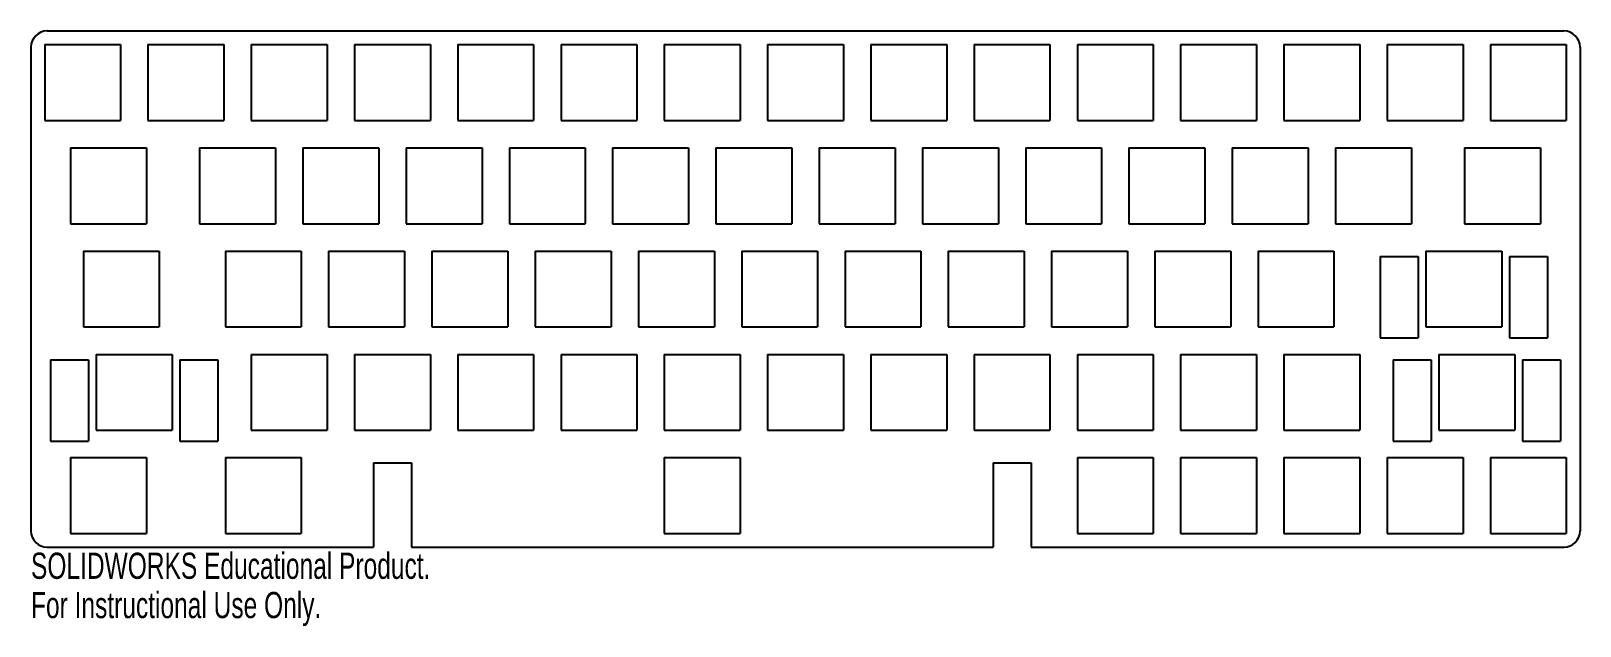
# Model space of a CAD drawing. Header units: millimetres. Extents: x 0 to 286, y -110 to 0.
import ezdxf

# ---------------------------------------------------------------- set-up
doc = ezdxf.new("R2010")
doc.units = ezdxf.units.MM
doc.styles.add('SLDTEXTSTYLE0', font='TXT', dxfattribs={"width": 0.7})

msp = doc.modelspace()

# ---------------------------------------------------------------- linework, layer by layer
at = {"color": 7, "linetype": 'Continuous'}
for p, q in [((3, 0), (282.75, 0)), ((2.525, -2.525), (16.525, -2.525)), ((2.525, -2.525), (2.525, -16.525)), ((16.525, -2.525), (16.525, -16.525)), ((21.575, -2.525), (35.575, -2.525)), ((21.575, -2.525), (21.575, -16.525)), ((35.575, -2.525), (35.575, -16.525)), ((40.625, -2.525), (54.625, -2.525)), ((40.625, -2.525), (40.625, -16.525)), ((54.625, -2.525), (54.625, -16.525)), ((59.675, -2.525), (73.675, -2.525)), ((59.675, -2.525), (59.675, -16.525)), ((73.675, -2.525), (73.675, -16.525)), ((78.725, -2.525), (92.725, -2.525)), ((78.725, -2.525), (78.725, -16.525)), ((92.725, -2.525), (92.725, -16.525)), ((97.775, -2.525), (111.775, -2.525)), ((97.775, -2.525), (97.775, -16.525)), ((111.775, -2.525), (111.775, -16.525)), ((116.825, -2.525), (130.825, -2.525)), ((116.825, -2.525), (116.825, -16.525)), ((130.825, -2.525), (130.825, -16.525)), ((135.875, -2.525), (149.875, -2.525)), ((135.875, -2.525), (135.875, -16.525)), ((149.875, -2.525), (149.875, -16.525)), ((154.925, -2.525), (168.925, -2.525)), ((154.925, -2.525), (154.925, -16.525)), ((168.925, -2.525), (168.925, -16.525)), ((173.975, -2.525), (187.975, -2.525)), ((173.975, -2.525), (173.975, -16.525)), ((187.975, -2.525), (187.975, -16.525)), ((193.025, -2.525), (207.025, -2.525)), ((193.025, -2.525), (193.025, -16.525)), ((207.025, -2.525), (207.025, -16.525)), ((212.075, -2.525), (226.075, -2.525)), ((212.075, -2.525), (212.075, -16.525)), ((226.075, -2.525), (226.075, -16.525)), ((231.125, -2.525), (245.125, -2.525)), ((231.125, -2.525), (231.125, -16.525)), ((245.125, -2.525), (245.125, -16.525)), ((250.175, -2.525), (264.175, -2.525)), ((250.175, -2.525), (250.175, -16.525)), ((264.175, -2.525), (264.175, -16.525)), ((269.225, -2.525), (283.225, -2.525)), ((269.225, -2.525), (269.225, -16.525)), ((283.225, -2.525), (283.225, -16.525)), ((0, -3), (0, -92.25)), ((285.75, -3), (285.75, -92.25)), ((2.525, -16.525), (16.525, -16.525)), ((21.575, -16.525), (35.575, -16.525)), ((40.625, -16.525), (54.625, -16.525)), ((59.675, -16.525), (73.675, -16.525)), ((78.725, -16.525), (92.725, -16.525)), ((97.775, -16.525), (111.775, -16.525)), ((116.825, -16.525), (130.825, -16.525)), ((135.875, -16.525), (149.875, -16.525)), ((154.925, -16.525), (168.925, -16.525)), ((173.975, -16.525), (187.975, -16.525)), ((193.025, -16.525), (207.025, -16.525)), ((212.075, -16.525), (226.075, -16.525)), ((231.125, -16.525), (245.125, -16.525)), ((250.175, -16.525), (264.175, -16.525)), ((269.225, -16.525), (283.225, -16.525)), ((7.2875, -21.575), (21.2875, -21.575)), ((7.2875, -21.575), (7.2875, -35.575)), ((21.2875, -21.575), (21.2875, -35.575)), ((31.1, -21.575), (45.1, -21.575)), ((31.1, -21.575), (31.1, -35.575)), ((45.1, -21.575), (45.1, -35.575)), ((50.15, -21.575), (64.15, -21.575)), ((50.15, -21.575), (50.15, -35.575)), ((64.15, -21.575), (64.15, -35.575)), ((69.2, -21.575), (83.2, -21.575)), ((69.2, -21.575), (69.2, -35.575)), ((83.2, -21.575), (83.2, -35.575)), ((88.25, -21.575), (102.25, -21.575)), ((88.25, -21.575), (88.25, -35.575)), ((102.25, -21.575), (102.25, -35.575)), ((107.3, -21.575), (121.3, -21.575)), ((107.3, -21.575), (107.3, -35.575)), ((121.3, -21.575), (121.3, -35.575)), ((126.35, -21.575), (140.35, -21.575)), ((126.35, -21.575), (126.35, -35.575)), ((140.35, -21.575), (140.35, -35.575)), ((145.4, -21.575), (159.4, -21.575)), ((145.4, -21.575), (145.4, -35.575)), ((159.4, -21.575), (159.4, -35.575)), ((164.45, -21.575), (178.45, -21.575)), ((164.45, -21.575), (164.45, -35.575)), ((178.45, -21.575), (178.45, -35.575)), ((183.5, -21.575), (197.5, -21.575)), ((183.5, -21.575), (183.5, -35.575)), ((197.5, -21.575), (197.5, -35.575)), ((202.55, -21.575), (216.55, -21.575)), ((202.55, -21.575), (202.55, -35.575)), ((216.55, -21.575), (216.55, -35.575)), ((221.6, -21.575), (235.6, -21.575)), ((221.6, -21.575), (221.6, -35.575)), ((235.6, -21.575), (235.6, -35.575)), ((240.65, -21.575), (254.65, -21.575)), ((240.65, -21.575), (240.65, -35.575)), ((254.65, -21.575), (254.65, -35.575)), ((264.4625, -21.575), (278.4625, -21.575)), ((264.4625, -21.575), (264.4625, -35.575)), ((278.4625, -21.575), (278.4625, -35.575)), ((7.2875, -35.575), (21.2875, -35.575)), ((31.1, -35.575), (45.1, -35.575)), ((50.15, -35.575), (64.15, -35.575)), ((69.2, -35.575), (83.2, -35.575)), ((88.25, -35.575), (102.25, -35.575)), ((107.3, -35.575), (121.3, -35.575)), ((126.35, -35.575), (140.35, -35.575)), ((145.4, -35.575), (159.4, -35.575)), ((164.45, -35.575), (178.45, -35.575)), ((183.5, -35.575), (197.5, -35.575)), ((202.55, -35.575), (216.55, -35.575)), ((221.6, -35.575), (235.6, -35.575)), ((240.65, -35.575), (254.65, -35.575)), ((264.4625, -35.575), (278.4625, -35.575)), ((9.66875, -40.625), (23.66875, -40.625)), ((9.66875, -40.625), (9.66875, -54.625)), ((23.66875, -40.625), (23.66875, -54.625)), ((35.8625, -40.625), (49.8625, -40.625)), ((35.8625, -40.625), (35.8625, -54.625)), ((49.8625, -40.625), (49.8625, -54.625)), ((54.9125, -40.625), (68.9125, -40.625)), ((54.9125, -40.625), (54.9125, -54.625)), ((68.9125, -40.625), (68.9125, -54.625)), ((73.9625, -40.625), (87.9625, -40.625)), ((73.9625, -40.625), (73.9625, -54.625)), ((87.9625, -40.625), (87.9625, -54.625)), ((93.0125, -40.625), (107.0125, -40.625)), ((93.0125, -40.625), (93.0125, -54.625)), ((107.0125, -40.625), (107.0125, -54.625)), ((112.0625, -40.625), (126.0625, -40.625)), ((112.0625, -40.625), (112.0625, -54.625)), ((126.0625, -40.625), (126.0625, -54.625)), ((131.1125, -40.625), (145.1125, -40.625)), ((131.1125, -40.625), (131.1125, -54.625)), ((145.1125, -40.625), (145.1125, -54.625)), ((150.1625, -40.625), (164.1625, -40.625)), ((150.1625, -40.625), (150.1625, -54.625)), ((164.1625, -40.625), (164.1625, -54.625)), ((169.2125, -40.625), (183.2125, -40.625)), ((169.2125, -40.625), (169.2125, -54.625)), ((183.2125, -40.625), (183.2125, -54.625)), ((188.2625, -40.625), (202.2625, -40.625)), ((188.2625, -40.625), (188.2625, -54.625)), ((202.2625, -40.625), (202.2625, -54.625)), ((207.3125, -40.625), (221.3125, -40.625)), ((207.3125, -40.625), (207.3125, -54.625)), ((221.3125, -40.625), (221.3125, -54.625)), ((226.3625, -40.625), (240.3625, -40.625)), ((226.3625, -40.625), (226.3625, -54.625)), ((240.3625, -40.625), (240.3625, -54.625)), ((248.88075, -41.625), (255.88075, -41.625)), ((248.88075, -41.625), (248.88075, -56.625)), ((255.88075, -41.625), (255.88075, -56.625)), ((257.31875, -40.625), (271.31875, -40.625)), ((257.31875, -40.625), (257.31875, -54.625)), ((271.31875, -40.625), (271.31875, -54.625)), ((272.75675, -41.625), (279.75675, -41.625)), ((272.75675, -41.625), (272.75675, -56.625)), ((279.75675, -41.625), (279.75675, -56.625)), ((9.66875, -54.625), (23.66875, -54.625)), ((35.8625, -54.625), (49.8625, -54.625)), ((54.9125, -54.625), (68.9125, -54.625)), ((73.9625, -54.625), (87.9625, -54.625)), ((93.0125, -54.625), (107.0125, -54.625)), ((112.0625, -54.625), (126.0625, -54.625)), ((131.1125, -54.625), (145.1125, -54.625)), ((150.1625, -54.625), (164.1625, -54.625)), ((169.2125, -54.625), (183.2125, -54.625)), ((188.2625, -54.625), (202.2625, -54.625)), ((207.3125, -54.625), (221.3125, -54.625)), ((226.3625, -54.625), (240.3625, -54.625)), ((248.88075, -56.625), (255.88075, -56.625)), ((257.31875, -54.625), (271.31875, -54.625)), ((272.75675, -56.625), (279.75675, -56.625)), ((12.05, -59.675), (26.05, -59.675)), ((12.05, -59.675), (12.05, -73.675)), ((26.05, -59.675), (26.05, -73.675)), ((40.625, -59.675), (54.625, -59.675)), ((40.625, -59.675), (40.625, -73.675)), ((54.625, -59.675), (54.625, -73.675)), ((59.675, -59.675), (73.675, -59.675)), ((59.675, -59.675), (59.675, -73.675)), ((73.675, -59.675), (73.675, -73.675)), ((78.725, -59.675), (92.725, -59.675)), ((78.725, -59.675), (78.725, -73.675)), ((92.725, -59.675), (92.725, -73.675)), ((97.775, -59.675), (111.775, -59.675)), ((97.775, -59.675), (97.775, -73.675)), ((111.775, -59.675), (111.775, -73.675)), ((116.825, -59.675), (130.825, -59.675)), ((116.825, -59.675), (116.825, -73.675)), ((130.825, -59.675), (130.825, -73.675)), ((135.875, -59.675), (149.875, -59.675)), ((135.875, -59.675), (135.875, -73.675)), ((149.875, -59.675), (149.875, -73.675)), ((154.925, -59.675), (168.925, -59.675)), ((154.925, -59.675), (154.925, -73.675)), ((168.925, -59.675), (168.925, -73.675)), ((173.975, -59.675), (187.975, -59.675)), ((173.975, -59.675), (173.975, -73.675)), ((187.975, -59.675), (187.975, -73.675)), ((193.025, -59.675), (207.025, -59.675)), ((193.025, -59.675), (193.025, -73.675)), ((207.025, -59.675), (207.025, -73.675)), ((212.075, -59.675), (226.075, -59.675)), ((212.075, -59.675), (212.075, -73.675)), ((226.075, -59.675), (226.075, -73.675)), ((231.125, -59.675), (245.125, -59.675)), ((231.125, -59.675), (231.125, -73.675)), ((245.125, -59.675), (245.125, -73.675)), ((259.7, -59.675), (273.7, -59.675)), ((259.7, -59.675), (259.7, -73.675)), ((273.7, -59.675), (273.7, -73.675)), ((3.612, -60.675), (10.612, -60.675)), ((3.612, -60.675), (3.612, -75.675)), ((10.612, -60.675), (10.612, -75.675)), ((27.488, -60.675), (34.488, -60.675)), ((27.488, -60.675), (27.488, -75.675)), ((34.488, -60.675), (34.488, -75.675)), ((251.262, -60.675), (258.262, -60.675)), ((251.262, -60.675), (251.262, -75.675)), ((258.262, -60.675), (258.262, -75.675)), ((275.138, -60.675), (282.138, -60.675)), ((275.138, -60.675), (275.138, -75.675)), ((282.138, -60.675), (282.138, -75.675)), ((12.05, -73.675), (26.05, -73.675)), ((40.625, -73.675), (54.625, -73.675)), ((59.675, -73.675), (73.675, -73.675)), ((78.725, -73.675), (92.725, -73.675)), ((97.775, -73.675), (111.775, -73.675)), ((116.825, -73.675), (130.825, -73.675)), ((135.875, -73.675), (149.875, -73.675)), ((154.925, -73.675), (168.925, -73.675)), ((173.975, -73.675), (187.975, -73.675)), ((193.025, -73.675), (207.025, -73.675)), ((212.075, -73.675), (226.075, -73.675)), ((231.125, -73.675), (245.125, -73.675)), ((259.7, -73.675), (273.7, -73.675)), ((3.612, -75.675), (10.612, -75.675)), ((27.488, -75.675), (34.488, -75.675)), ((251.262, -75.675), (258.262, -75.675)), ((275.138, -75.675), (282.138, -75.675)), ((7.2875, -78.725), (21.2875, -78.725)), ((7.2875, -78.725), (7.2875, -92.725)), ((21.2875, -78.725), (21.2875, -92.725)), ((35.8625, -78.725), (49.8625, -78.725)), ((35.8625, -78.725), (35.8625, -92.725)), ((49.8625, -78.725), (49.8625, -92.725)), ((63.175, -79.725), (70.175, -79.725)), ((63.175, -79.725), (63.175, -94.725)), ((70.175, -79.725), (70.175, -94.725)), ((116.825, -78.725), (130.825, -78.725)), ((116.825, -78.725), (116.825, -92.725)), ((130.825, -78.725), (130.825, -92.725)), ((177.475, -79.725), (184.475, -79.725)), ((177.475, -79.725), (177.475, -94.725)), ((184.475, -79.725), (184.475, -94.725)), ((193.025, -78.725), (207.025, -78.725)), ((193.025, -78.725), (193.025, -92.725)), ((207.025, -78.725), (207.025, -92.725)), ((212.075, -78.725), (226.075, -78.725)), ((212.075, -78.725), (212.075, -92.725)), ((226.075, -78.725), (226.075, -92.725)), ((231.125, -78.725), (245.125, -78.725)), ((231.125, -78.725), (231.125, -92.725)), ((245.125, -78.725), (245.125, -92.725)), ((250.175, -78.725), (264.175, -78.725)), ((250.175, -78.725), (250.175, -92.725)), ((264.175, -78.725), (264.175, -92.725)), ((269.225, -78.725), (283.225, -78.725)), ((269.225, -78.725), (269.225, -92.725)), ((283.225, -78.725), (283.225, -92.725)), ((7.2875, -92.725), (21.2875, -92.725)), ((35.8625, -92.725), (49.8625, -92.725)), ((116.825, -92.725), (130.825, -92.725)), ((193.025, -92.725), (207.025, -92.725)), ((212.075, -92.725), (226.075, -92.725)), ((231.125, -92.725), (245.125, -92.725)), ((250.175, -92.725), (264.175, -92.725)), ((269.225, -92.725), (283.225, -92.725)), ((3, -95.25), (63.175, -95.25)), ((63.175, -94.725), (63.175, -95.25)), ((70.175, -94.725), (70.175, -95.25)), ((70.175, -95.25), (177.475, -95.25)), ((177.475, -94.725), (177.475, -95.25)), ((184.475, -94.725), (184.475, -95.25)), ((184.475, -95.25), (282.75, -95.25))]:
    msp.add_line(p, q, dxfattribs=at)
for centre, start, end in [((3, -3), 90, 180), ((282.75, -3), 0, 90), ((3, -92.25), 180, 270), ((282.75, -92.25), 270, 0)]:
    msp.add_arc(centre, 3, start, end, dxfattribs=at)

# ---------------------------------------------------------------- texts
at = {"color": 7, "linetype": 'Continuous', "char_height": 4.83362, "attachment_point": 1, "style": 'SLDTEXTSTYLE0'}
for s, insert in [('SOLIDWORKS Educational Product.', (0, -96.26957)), ('For Instructional Use Only.', (0, -103.52))]:
    msp.add_mtext(s, dxfattribs=dict(at, insert=insert))

doc.saveas('drawing.dxf')
